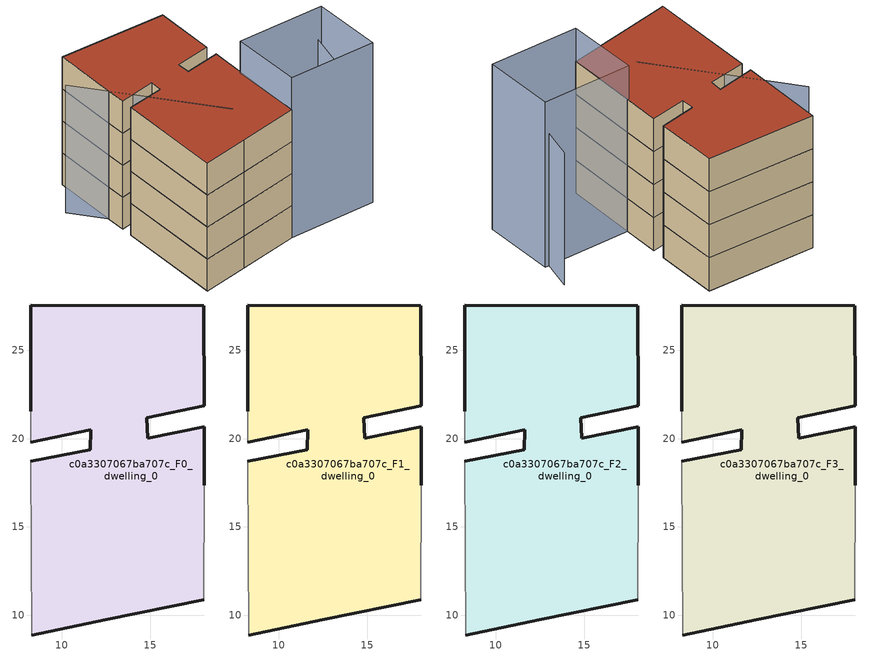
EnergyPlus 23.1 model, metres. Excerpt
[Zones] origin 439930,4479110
c0a3307067ba707c_F0_dwelling_0
 floor ground (EU_floor_Construction): 18.05,10.87 18.07,17.37 18.07,20.67 14.86,20.04 14.81,21.19 18.06,21.86 18.03,27.54 8.25,27.57 8.24,21.56 8.25,19.79 11.65,20.5 11.6,19.36 8.25,18.72 8.29,8.88 12.46,9.73 z0
 wall outside (EU_wall_Construction): 8.25,18.72 11.6,19.36 11.65,20.5 8.25,19.79 / 8.24,21.56 8.25,27.57 18.03,27.54 18.06,21.86 14.81,21.19 14.86,20.04 18.07,20.67 18.07,17.37 / 18.05,10.87 12.46,9.73 8.29,8.88 z0:3
 wall adiabatic (EU_wall_Construction): 8.25,19.79 8.24,21.56 / 18.07,17.37 18.05,10.87 / 8.29,8.88 8.25,18.72 z0:3
c0a3307067ba707c_F1_dwelling_0
 floor to c0a3307067ba707c_F0_dwelling_0 (EU_floor_Construction): 18.05,10.87 18.07,17.37 18.06,20.67 14.86,20.04 14.81,21.19 18.06,21.86 18.03,27.54 8.25,27.57 8.24,21.56 8.25,19.79 11.65,20.5 11.6,19.36 8.25,18.72 8.29,8.88 12.46,9.73 z3
 wall outside (EU_wall_Construction): 8.25,18.72 11.6,19.36 11.65,20.5 8.25,19.79 / 8.24,21.56 8.25,27.57 18.03,27.54 18.06,21.86 14.81,21.19 14.86,20.04 18.07,20.67 18.07,17.37 / 18.05,10.87 12.46,9.73 8.29,8.88 z3:6
 wall adiabatic (EU_wall_Construction): 8.25,19.79 8.24,21.56 / 18.07,17.37 18.05,10.87 / 8.29,8.88 8.25,18.72 z3:6
c0a3307067ba707c_F2_dwelling_0
 floor to c0a3307067ba707c_F1_dwelling_0 (EU_floor_Construction): 18.05,10.87 18.07,17.37 18.06,20.67 14.86,20.04 14.81,21.19 18.06,21.86 18.03,27.54 8.25,27.57 8.24,21.56 8.25,19.79 11.65,20.5 11.6,19.36 8.25,18.72 8.29,8.88 12.46,9.73 z6
 wall outside (EU_wall_Construction): 8.25,18.72 11.6,19.36 11.65,20.5 8.25,19.79 / 8.24,21.56 8.25,27.57 18.03,27.54 18.06,21.86 14.81,21.19 14.86,20.04 18.07,20.67 18.07,17.37 / 18.05,10.87 12.46,9.73 8.29,8.88 z6:9
 wall adiabatic (EU_wall_Construction): 8.25,19.79 8.24,21.56 / 18.07,17.37 18.05,10.87 / 8.29,8.88 8.25,18.72 z6:9
c0a3307067ba707c_F3_dwelling_0
 floor to c0a3307067ba707c_F2_dwelling_0 (EU_floor_Construction): 18.05,10.87 18.07,17.37 18.06,20.67 14.86,20.04 14.81,21.19 18.06,21.86 18.03,27.54 8.25,27.57 8.24,21.56 8.25,19.79 11.65,20.5 11.6,19.36 8.25,18.72 8.29,8.88 12.46,9.73 z9
 wall outside (EU_wall_Construction): 8.25,18.72 11.6,19.36 11.65,20.5 8.25,19.79 / 8.24,21.56 8.25,27.57 18.03,27.54 18.06,21.86 14.81,21.19 14.86,20.04 18.07,20.67 18.07,17.37 / 18.05,10.87 12.46,9.73 8.29,8.88 z9:12
 wall adiabatic (EU_wall_Construction): 8.25,19.79 8.24,21.56 / 18.07,17.37 18.05,10.87 / 8.29,8.88 8.25,18.72 z9:12
 roof outside (EU_roof_Construction): 18.03,27.54 18.06,21.86 14.81,21.19 14.86,20.04 18.07,20.67 18.07,17.37 18.05,10.87 12.46,9.73 8.29,8.88 8.25,18.72 11.6,19.36 11.65,20.5 8.25,19.79 8.24,21.56 8.25,27.57 z12
shading: 6.1,24.26 14.43,13.74 / 24.26,11.75 26.25,20.27 z0:12; 17.94,17.37 25.94,17.5 / 25.94,17.5 26.05,10.99 / 26.05,10.99 18.05,10.86 / 18.05,10.86 17.94,17.37 z0:15
[Building]
EU S2 Campaign: North Axis=0; Terrain=City; Solar Distribution=FullExterior
[Site:Location]
Madrid: Latitude=40.5; Longitude=-3.5; Time Zone=1; Elevation=609
[SizingPeriod:WeatherFileDays]
AnnualSizingPeriod: Begin Month=1; Begin Day of Month=1; End Month=12; End Day of Month=31; Day of Week for Start Day=Monday; Use Weather File Daylight Saving Period=No; Use Weather File Rain and Snow Indicators=No
[MATERIAL]
EU_InternalMass_Material: Roughness=MediumRough; Thickness=0.1; Conductivity=1; Density=1800; Specific Heat=900; Thermal Absorptance=0.9; Solar Absorptance=0.7; Visible Absorptance=0.7
[MATERIAL:NOMASS] Roughness=MediumRough; Thermal Absorptance=0.9; Solar Absorptance=0.7; Visible Absorptance=0.7
Name | Thermal Resistance
EU_wall_NoMass; EU_roof_NoMass | 2.16768
EU_floor_NoMass | 1.14339
[CONSTRUCTION]
EU_wall_Construction: EU_wall_NoMass
EU_roof_Construction: EU_roof_NoMass
EU_floor_Construction: EU_floor_NoMass
EU_InternalMass_Construction: EU_InternalMass_Material
[ZONE] Type=1; Multiplier=1; Ceiling Height=autocalculate; Volume=497.418; Floor Area=autocalculate; Part of Total Floor Area=Yes
c0a3307067ba707c_F0_dwelling_0; c0a3307067ba707c_F1_dwelling_0; c0a3307067ba707c_F2_dwelling_0; c0a3307067ba707c_F3_dwelling_0
[INTERNALMASS] Construction=EU_InternalMass_Construction; Surface Area=165.812
Name | Zone or ZoneList
c0a3307067ba707c_F0_dwelling_0_EU_InternalMass | c0a3307067ba707c_F0_dwelling_0
c0a3307067ba707c_F1_dwelling_0_EU_InternalMass | c0a3307067ba707c_F1_dwelling_0
c0a3307067ba707c_F2_dwelling_0_EU_InternalMass | c0a3307067ba707c_F2_dwelling_0
c0a3307067ba707c_F3_dwelling_0_EU_InternalMass | c0a3307067ba707c_F3_dwelling_0
[OTHEREQUIPMENT] Fuel Type=Electricity; Design Level Calculation Method=Watts/Area; Power per Zone Floor Area=1; Fraction Latent=0; Fraction Radiant=0; Fraction Lost=0; Carbon Dioxide Generation Rate=0; EndUse Subcategory=EU_Step8_InternalGains
Name | Zone or ZoneList or Space or SpaceList | Schedule
EU_Step8_InternalGain_c0a3307067ba707c_F0_dwelling_0_f000 | c0a3307067ba707c_F0_dwelling_0 | EU_Step8_GainSchedule_c0a3307067ba707c_F0_dwelling_0_f000
EU_Step8_InternalGain_c0a3307067ba707c_F1_dwelling_0_f000 | c0a3307067ba707c_F1_dwelling_0 | EU_Step8_GainSchedule_c0a3307067ba707c_F1_dwelling_0_f000
EU_Step8_InternalGain_c0a3307067ba707c_F2_dwelling_0_f000 | c0a3307067ba707c_F2_dwelling_0 | EU_Step8_GainSchedule_c0a3307067ba707c_F2_dwelling_0_f000
EU_Step8_InternalGain_c0a3307067ba707c_F3_dwelling_0_f000 | c0a3307067ba707c_F3_dwelling_0 | EU_Step8_GainSchedule_c0a3307067ba707c_F3_dwelling_0_f000
[ZONEVENTILATION:DESIGNFLOWRATE] Schedule=EU_AlwaysOn; Design Flow Rate Calculation Method=AirChanges/Hour; Air Changes per Hour=0.480546; Ventilation Type=Natural; Fan Pressure Rise=0; Fan Total Efficiency=1; Constant Term Coefficient=1; Temperature Term Coefficient=0; Velocity Term Coefficient=0; Velocity Squared Term Coefficient=0; Minimum Indoor Temperature=-100; Maximum Indoor Temperature=100; Delta Temperature=-100; Minimum Outdoor Temperature=-100; Maximum Outdoor Temperature=100; Maximum Wind Speed=40
Name | Zone or ZoneList or Space or SpaceList
EU_ConstantAir_c0a3307067ba707c_F0_dwelling_0 | c0a3307067ba707c_F0_dwelling_0
EU_ConstantAir_c0a3307067ba707c_F1_dwelling_0 | c0a3307067ba707c_F1_dwelling_0
EU_ConstantAir_c0a3307067ba707c_F2_dwelling_0 | c0a3307067ba707c_F2_dwelling_0
EU_ConstantAir_c0a3307067ba707c_F3_dwelling_0 | c0a3307067ba707c_F3_dwelling_0
[HVACTEMPLATE:THERMOSTAT] Constant Heating Setpoint=20; Constant Cooling Setpoint=50
EU_HeatOnly_c0a3307067ba707c_F0_dwelling_0; EU_HeatOnly_c0a3307067ba707c_F1_dwelling_0; EU_HeatOnly_c0a3307067ba707c_F2_dwelling_0; EU_HeatOnly_c0a3307067ba707c_F3_dwelling_0
[HVACTEMPLATE:ZONE:IDEALLOADSAIRSYSTEM] System Availability Schedule=EU_AlwaysOn; Maximum Heating Supply Air Temperature=50; Minimum Cooling Supply Air Temperature=13; Maximum Heating Supply Air Humidity Ratio=0.0156; Minimum Cooling Supply Air Humidity Ratio=0.0077; Heating Limit=NoLimit; Cooling Limit=NoLimit; Heating Availability Schedule=EU_AlwaysOn; Cooling Availability Schedule=EU_CoolingOff; Dehumidification Control Type=ConstantSensibleHeatRatio; Cooling Sensible Heat Ratio=0.7; Dehumidification Setpoint=60; Humidification Control Type=None; Humidification Setpoint=30; Outdoor Air Method=None; Outdoor Air Flow Rate per Person=0.00944; Outdoor Air Flow Rate per Zone Floor Area=0; Outdoor Air Flow Rate per Zone=0; Demand Controlled Ventilation Type=None; Outdoor Air Economizer Type=NoEconomizer; Heat Recovery Type=None; Sensible Heat Recovery Effectiveness=0.7; Latent Heat Recovery Effectiveness=0.65
Name | Template Thermostat
c0a3307067ba707c_F0_dwelling_0 | EU_HeatOnly_c0a3307067ba707c_F0_dwelling_0
c0a3307067ba707c_F1_dwelling_0 | EU_HeatOnly_c0a3307067ba707c_F1_dwelling_0
c0a3307067ba707c_F2_dwelling_0 | EU_HeatOnly_c0a3307067ba707c_F2_dwelling_0
c0a3307067ba707c_F3_dwelling_0 | EU_HeatOnly_c0a3307067ba707c_F3_dwelling_0
[SIZING:ZONE] Zone Cooling Design Supply Air Temperature Input Method=SupplyAirTemperature; Zone Cooling Design Supply Air Temperature=13; Zone Heating Design Supply Air Temperature Input Method=SupplyAirTemperature; Zone Heating Design Supply Air Temperature=50; Zone Cooling Design Supply Air Humidity Ratio=0.008; Zone Heating Design Supply Air Humidity Ratio=0.008; Cooling Design Air Flow Method=DesignDay; Cooling Design Air Flow Rate=0; Cooling Minimum Air Flow per Zone Floor Area=0.000762; Cooling Minimum Air Flow=0; Cooling Minimum Air Flow Fraction=0.2; Heating Design Air Flow Method=DesignDay; Heating Design Air Flow Rate=0; Heating Maximum Air Flow per Zone Floor Area=0.002032; Heating Maximum Air Flow=0.141576; Heating Maximum Air Flow Fraction=0.3; Account for Dedicated Outdoor Air System=No; Dedicated Outdoor Air System Control Strategy=NeutralSupplyAir; Dedicated Outdoor Air Low Setpoint Temperature for Design=autosize; Dedicated Outdoor Air High Setpoint Temperature for Design=autosize; Zone Load Sizing Method=Sensible Load Only No Latent Load; Zone Latent Cooling Design Supply Air Humidity Ratio Input Method=HumidityRatioDifference; Zone Cooling Design Supply Air Humidity Ratio Difference=0.005; Zone Latent Heating Design Supply Air Humidity Ratio Input Method=HumidityRatioDifference; Zone Humidification Design Supply Air Humidity Ratio Difference=0.005
c0a3307067ba707c_F0_dwelling_0; c0a3307067ba707c_F1_dwelling_0; c0a3307067ba707c_F2_dwelling_0; c0a3307067ba707c_F3_dwelling_0
[SCHEDULE:CONSTANT]
Name | Hourly Value
EU_AlwaysOn | 1
EU_CoolingOff | 0
[SCHEDULE:FILE] Column Number=1; Rows to Skip at Top=0; Number of Hours of Data=8760; Column Separator=Comma; Interpolate to Timestep=No; Minutes per Item=60; Adjust Schedule for Daylight Savings=Yes
Name | File
EU_Step8_GainSchedule_c0a3307067ba707c_F0_dwelling_0_f000 | ../../schedules/c0a3307067ba707c/c0a3307067ba707c_F0_dwelling_0_f000_gain.csv
EU_Step8_GainSchedule_c0a3307067ba707c_F1_dwelling_0_f000 | ../../schedules/c0a3307067ba707c/c0a3307067ba707c_F1_dwelling_0_f000_gain.csv
EU_Step8_GainSchedule_c0a3307067ba707c_F2_dwelling_0_f000 | ../../schedules/c0a3307067ba707c/c0a3307067ba707c_F2_dwelling_0_f000_gain.csv
EU_Step8_GainSchedule_c0a3307067ba707c_F3_dwelling_0_f000 | ../../schedules/c0a3307067ba707c/c0a3307067ba707c_F3_dwelling_0_f000_gain.csv
